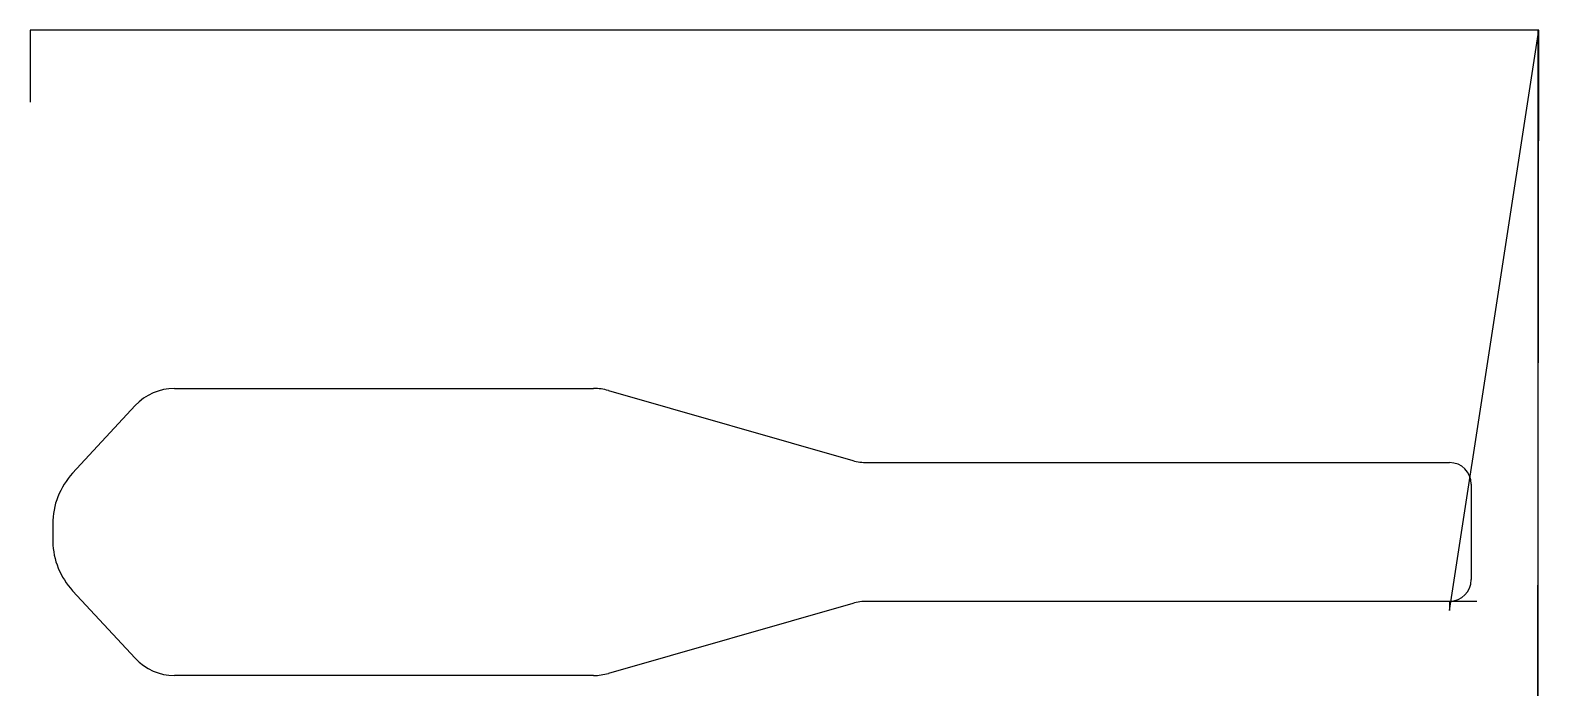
# Model space of a CAD drawing. Header units: metres. Extents: x 353 to 1777, y 0 to 629.
import ezdxf

# ---------------------------------------------------------------- set-up
doc = ezdxf.new("R2010")
doc.units = ezdxf.units.M

msp = doc.modelspace()

# ---------------------------------------------------------------- linework, layer by layer
at = {"layer": 'TOOL_0'}
for p, q in [((1775.584, 628.534), (352.533, 628.534)), ((352.533, 628.534), (352.533, 561.459)), ((1692.331, 80.454), (1776.584, 628.534)), ((1776.584, 628.534), (1775.584, 628.534)), ((1775.584, 628.534), (1775.584, 0)), ((1775.584, 0), (1776.584, 628.534)), ((1776.584, 628.534), (1775.584, 628.534)), ((352.533, 561.459), (352.533, 560.459)), ((488.777, 290.223), (884.404, 290.223)), ((898.324, 288.267), (1128.933, 222.141)), ((392.604, 210.191), (451.724, 274.035)), ((1142.577, 220.223), (1692.331, 220.223)), ((1712.831, 199.723), (1712.831, 109.723)), ((451.724, 35.411), (392.604, 99.255)), ((1128.934, 87.305), (898.325, 21.179)), ((1692.332, 89.223), (1142.578, 89.223)), ((1692.331, 89.223), (1692.331, 80.454)), ((1717.916, 89.223), (1692.332, 89.223)), ((884.405, 19.223), (488.778, 19.223))]:
    msp.add_line(p, q, dxfattribs=at)
for centre, radius, start, end in [((488.777, 239.723), 50.5, 90, 137.199546), ((884.404, 239.723), 50.5, 73.999747, 90), ((1142.577, 269.723), 49.5, 253.99991, 270), ((1692.331, 199.723), 20.5, 0, 90), ((444.332, 162.29), 70.5, 137.199793, 179.996749), ((1092.638, 154.723), 718.846, 179.396541, 180.734344), ((444.401, 147.184), 70.57, 181.359251, 222.778824), ((1692.331, 109.723), 20.5, 270, 0), ((1142.578, 39.723), 49.5, 90, 106.00009), ((488.778, 69.723), 50.5, 222.799683, 270), ((884.405, 69.723), 50.5, 270, 286.000253)]:
    msp.add_arc(centre, radius, start, end, dxfattribs=at)

doc.saveas('drawing.dxf')
